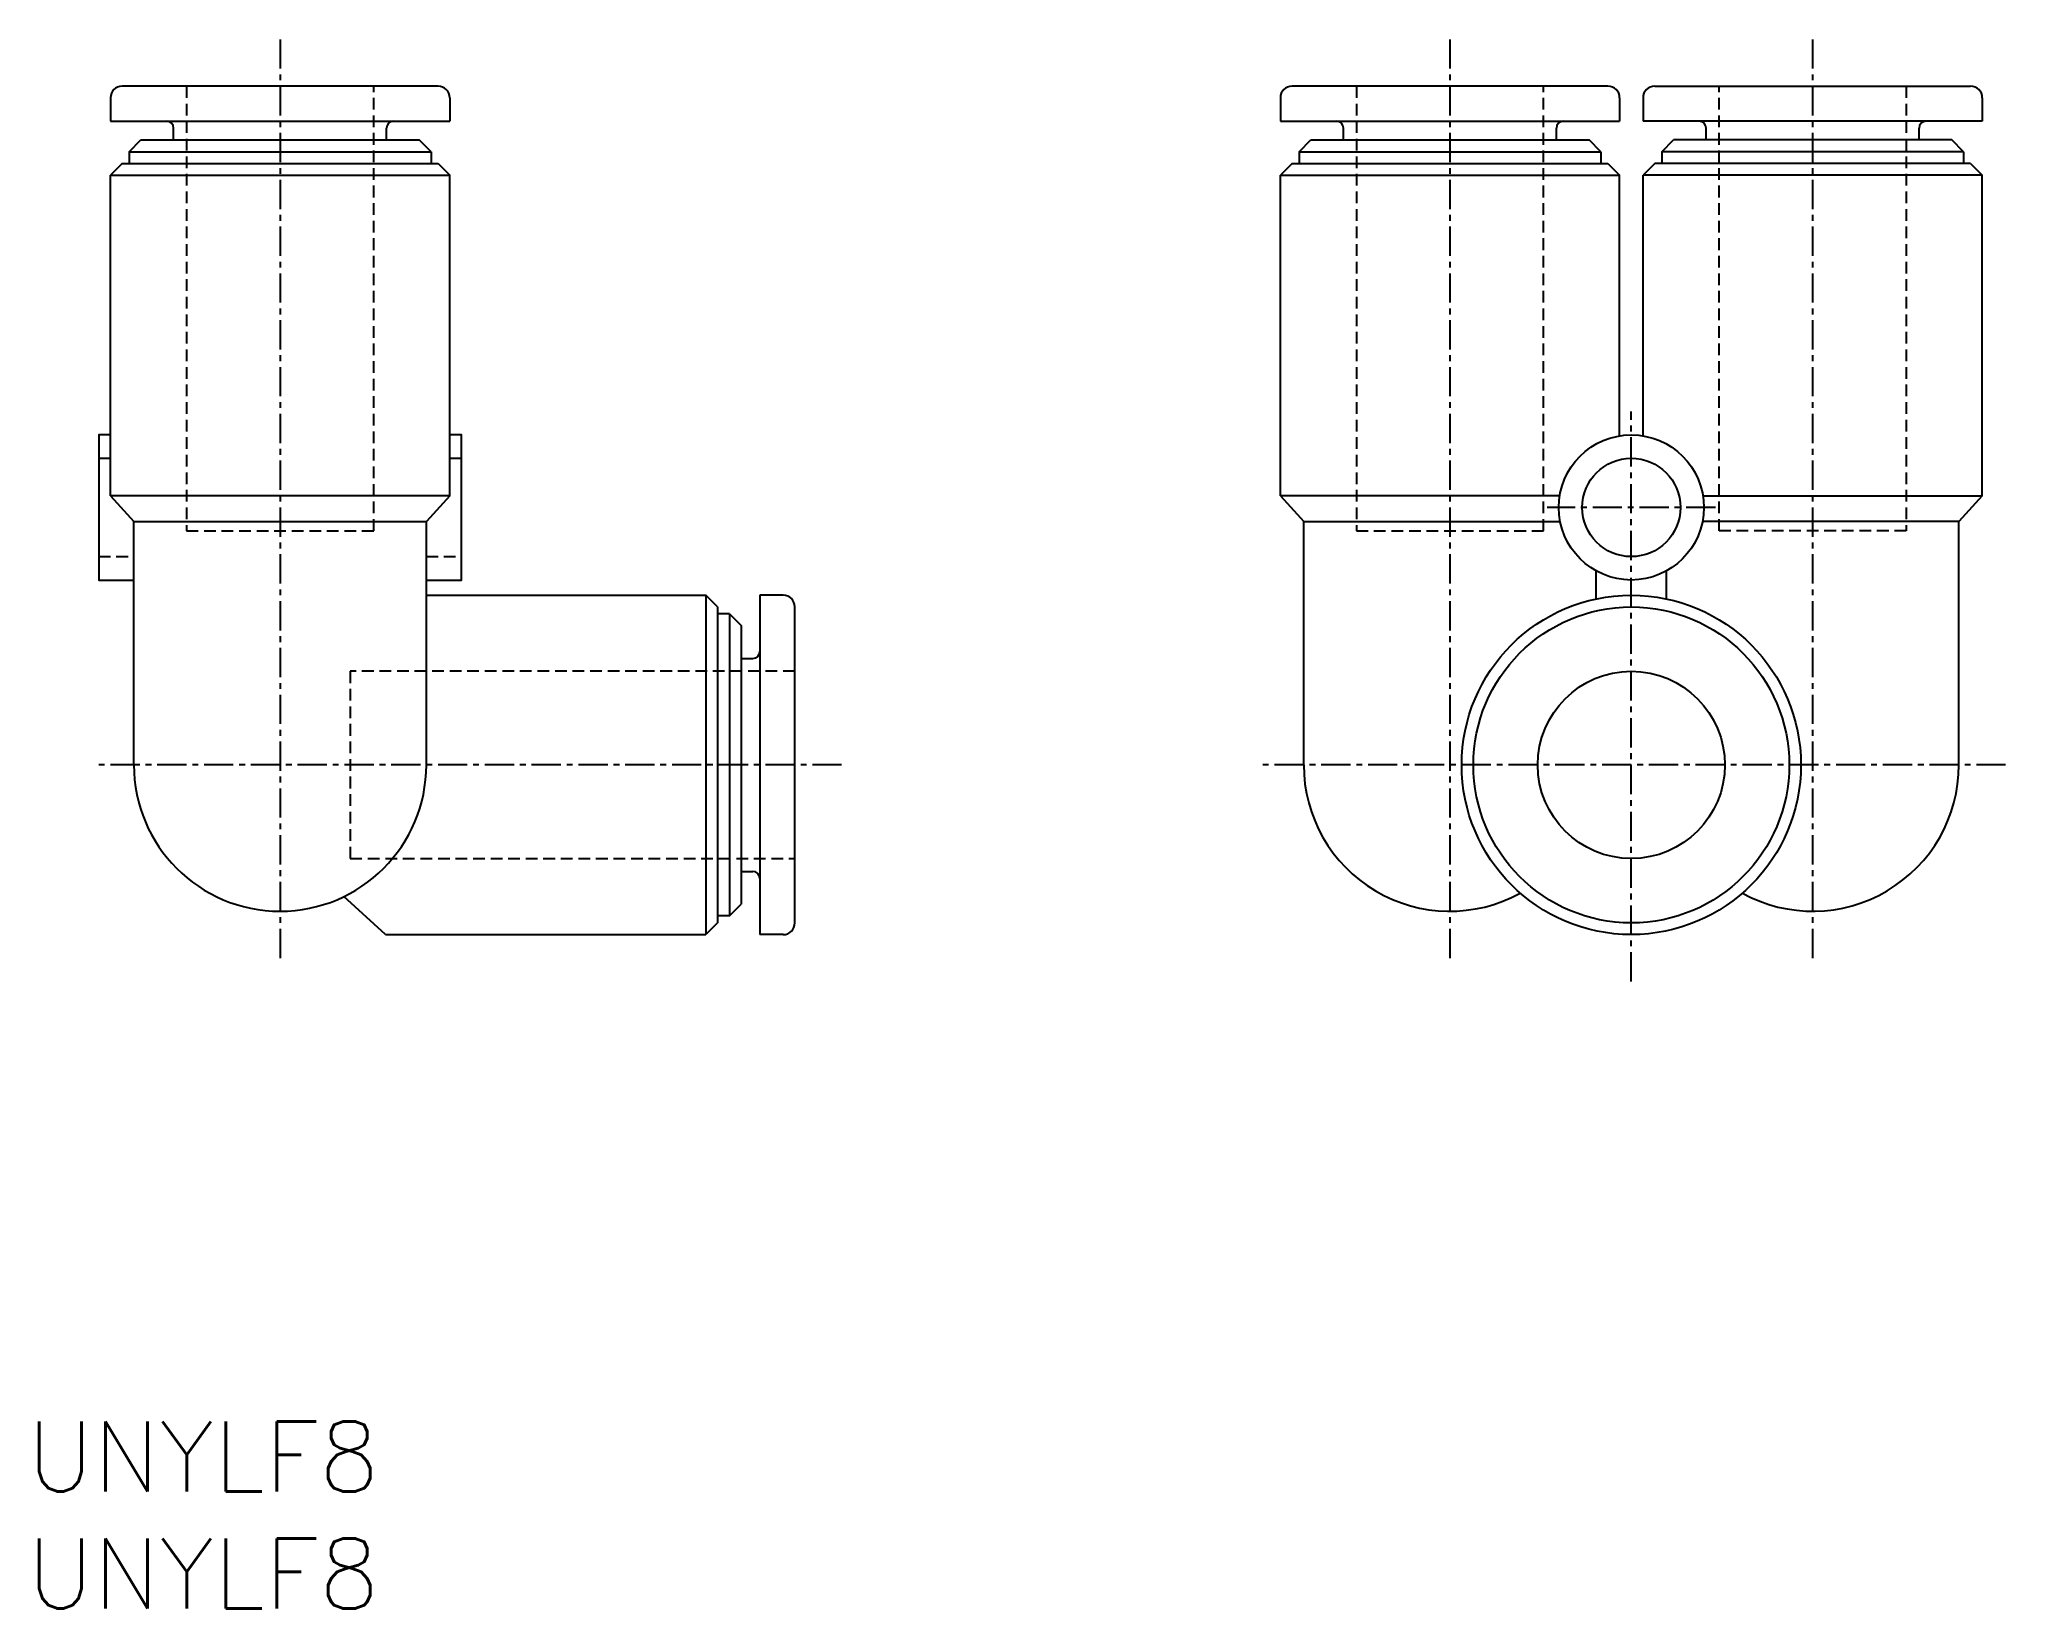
# Model space of a CAD drawing. Extents: x 100.2 to 184.2, y 57.2 to 124.2.
import ezdxf
from ezdxf.enums import TextEntityAlignment as Align

# ---------------------------------------------------------------- set-up
doc = ezdxf.new("R2010")
doc.units = 0
doc.linetypes.add('CENTER', pattern=[2, 1.25, -0.25, 0.25, -0.25])
doc.linetypes.add('DASHED', pattern=[0.75, 0.5, -0.25])
doc.layers.get('0').update_dxf_attribs({"linetype": 'CONTINUOUS'})
doc.layers.add('CENTER', color=1, linetype='CENTER')
doc.styles.get("Standard").update_dxf_attribs({"font": 'txt.shx', "bigfont": 'extfont.shx'})

msp = doc.modelspace()

# ---------------------------------------------------------------- linework, layer by layer
at = {"color": 7, "linetype": 'CONTINUOUS'}
for p, q in [((117.197, 122.225), (103.697, 122.225)), ((167.197, 122.225), (153.697, 122.225)), ((169.197, 122.225), (182.697, 122.225)), ((103.197, 121.725), (103.197, 120.725)), ((117.697, 121.725), (117.697, 120.725)), ((153.197, 121.725), (153.197, 120.725)), ((167.697, 121.725), (167.697, 120.725)), ((168.697, 121.725), (168.697, 120.725)), ((183.197, 121.725), (183.197, 120.725)), ((103.197, 120.725), (117.697, 120.725)), ((105.897, 119.925), (105.897, 120.425)), ((114.997, 119.925), (114.997, 120.425)), ((153.197, 120.725), (167.697, 120.725)), ((155.897, 119.925), (155.897, 120.425)), ((164.997, 119.925), (164.997, 120.425)), ((183.197, 120.725), (168.697, 120.725)), ((171.397, 119.925), (171.397, 120.425)), ((180.497, 119.925), (180.497, 120.425)), ((103.997, 119.425), (104.497, 119.925)), ((103.997, 119.425), (116.897, 119.425)), ((103.997, 119.425), (103.997, 118.925)), ((104.497, 119.925), (116.397, 119.925)), ((116.897, 119.425), (116.397, 119.925)), ((116.897, 119.425), (116.897, 118.925)), ((153.997, 119.425), (154.497, 119.925)), ((153.997, 119.425), (153.997, 118.925)), ((153.997, 119.425), (166.897, 119.425)), ((154.497, 119.925), (166.397, 119.925)), ((166.897, 119.425), (166.397, 119.925)), ((166.897, 119.425), (166.897, 118.925)), ((169.497, 119.425), (169.997, 119.925)), ((182.397, 119.425), (169.497, 119.425)), ((169.497, 119.425), (169.497, 118.925)), ((181.897, 119.925), (169.997, 119.925)), ((182.397, 119.425), (181.897, 119.925)), ((182.397, 119.425), (182.397, 118.925)), ((103.697, 118.925), (103.197, 118.425)), ((103.697, 118.925), (117.197, 118.925)), ((117.197, 118.925), (117.697, 118.425)), ((153.697, 118.925), (153.197, 118.425)), ((153.697, 118.925), (167.197, 118.925)), ((167.197, 118.925), (167.697, 118.425)), ((169.197, 118.925), (168.697, 118.425)), ((182.697, 118.925), (169.197, 118.925)), ((182.697, 118.925), (183.197, 118.425)), ((103.197, 118.425), (117.697, 118.425)), ((103.197, 104.725), (103.197, 118.425)), ((117.697, 104.725), (117.697, 118.425)), ((153.197, 104.725), (153.197, 118.425)), ((153.197, 118.425), (167.697, 118.425)), ((167.697, 107.285), (167.697, 118.425)), ((183.197, 118.425), (168.697, 118.425)), ((168.697, 107.285), (168.697, 118.425)), ((183.197, 104.725), (183.197, 118.425)), ((117.697, 104.725), (103.197, 104.725)), ((103.197, 104.725), (104.197, 103.625)), ((117.697, 104.725), (116.697, 103.625)), ((153.197, 104.725), (154.197, 103.625)), ((165.138, 104.725), (153.197, 104.725)), ((171.257, 104.725), (183.197, 104.725)), ((183.197, 104.725), (182.197, 103.625)), ((104.197, 103.625), (116.697, 103.625)), ((104.197, 93.225), (104.197, 103.625)), ((116.697, 93.225), (116.697, 103.625)), ((154.197, 93.225), (154.197, 103.625)), ((154.197, 103.625), (165.156, 103.625)), ((182.197, 103.625), (171.239, 103.625)), ((182.197, 93.225), (182.197, 103.625)), ((166.697, 100.318), (166.697, 101.512)), ((169.697, 100.318), (169.697, 101.512)), ((116.697, 100.475), (128.647, 100.475)), ((129.147, 99.975), (128.647, 100.475)), ((128.647, 100.475), (128.647, 85.975)), ((131.947, 100.475), (130.947, 100.475)), ((130.947, 100.475), (130.947, 85.975)), ((129.147, 99.975), (129.147, 86.475)), ((129.647, 99.675), (129.147, 99.675)), ((129.647, 99.675), (130.147, 99.175)), ((129.647, 99.675), (129.647, 86.775)), ((130.147, 99.175), (130.147, 87.275)), ((132.447, 86.475), (132.447, 99.975)), ((130.147, 97.775), (130.647, 97.775)), ((130.147, 88.675), (130.647, 88.675)), ((114.947, 85.975), (113.164, 87.597)), ((129.647, 86.775), (129.147, 86.775)), ((129.647, 86.775), (130.147, 87.275)), ((114.947, 85.975), (128.647, 85.975)), ((129.147, 86.475), (128.647, 85.975)), ((131.947, 85.975), (130.947, 85.975))]:
    msp.add_line(p, q, dxfattribs=at)
at = {"color": 3, "linetype": 'DASHED'}
for p, q in [((106.447, 122.225), (106.447, 103.225)), ((114.447, 103.225), (114.447, 122.225)), ((156.447, 122.225), (156.447, 103.225)), ((164.447, 103.225), (164.447, 122.225)), ((171.947, 103.225), (171.947, 122.225)), ((179.947, 122.225), (179.947, 103.225)), ((102.697, 106.325), (103.197, 106.325)), ((117.697, 106.325), (118.197, 106.325)), ((106.447, 103.225), (114.447, 103.225)), ((156.447, 103.225), (164.447, 103.225)), ((179.947, 103.225), (171.947, 103.225)), ((102.697, 102.125), (104.197, 102.125)), ((116.697, 102.125), (118.197, 102.125)), ((113.447, 97.225), (113.447, 89.225)), ((132.447, 97.225), (113.447, 97.225)), ((113.447, 89.225), (132.447, 89.225))]:
    msp.add_line(p, q, dxfattribs=at)
at = {"color": 7, "linetype": 'CONTINUOUS'}
for points in [[(103.197, 107.325), (102.697, 107.325), (102.697, 101.125), (104.197, 101.125)], [(116.697, 101.125), (118.197, 101.125), (118.197, 107.325), (117.697, 107.325)]]:
    msp.add_lwpolyline(points, dxfattribs=at)
for centre, radius in [((168.197, 104.225), 3.1), ((168.197, 104.225), 2.1), ((168.197, 93.225), 7.25), ((168.197, 93.225), 6.75), ((168.197, 93.225), 4)]:
    msp.add_circle(centre, radius, dxfattribs=at)
for centre, radius, start, end in [((103.697, 121.725), 0.5, 90, 180), ((117.197, 121.725), 0.5, 0, 90), ((153.697, 121.725), 0.5, 90, 180), ((167.197, 121.725), 0.5, 0, 90), ((169.197, 121.725), 0.5, 90, 180), ((182.697, 121.725), 0.5, 0, 90), ((105.597, 120.425), 0.3, 0, 90), ((115.297, 120.425), 0.3, 90, 180), ((155.597, 120.425), 0.3, 0, 90), ((165.297, 120.425), 0.3, 90, 180), ((171.097, 120.425), 0.3, 0, 90), ((180.797, 120.425), 0.3, 90, 180), ((131.947, 99.975), 0.5, 0, 90), ((130.647, 98.075), 0.3, 270, 0), ((110.447, 93.225), 6.25, 180, 359.99917), ((160.447, 93.225), 6.25, 180, 298.72755), ((175.947, 93.225), 6.25, 241.27245, 0), ((130.647, 88.375), 0.3, 0, 90), ((131.947, 86.475), 0.5, 270, 0)]:
    msp.add_arc(centre, radius, start, end, dxfattribs=at)
at = {"layer": 'CENTER', "color": 1, "linetype": 'CENTER'}
for p, q in [((110.447, 124.225), (110.447, 84.975)), ((160.447, 124.225), (160.447, 84.975)), ((175.947, 124.225), (175.947, 84.975)), ((168.197, 83.975), (168.197, 108.325)), ((171.797, 104.225), (164.597, 104.225)), ((134.447, 93.225), (102.447, 93.225)), ((184.197, 93.225), (152.197, 93.225))]:
    msp.add_line(p, q, dxfattribs=at)

# ---------------------------------------------------------------- texts
at = {"color": 7, "linetype": 'CONTINUOUS'}
for p in [(99.642, 63.677), (99.642, 58.677)]:
    msp.add_text('UNYLF8', height=3, dxfattribs=at).set_placement(p, align=Align.MIDDLE_LEFT)

doc.saveas('drawing.dxf')
